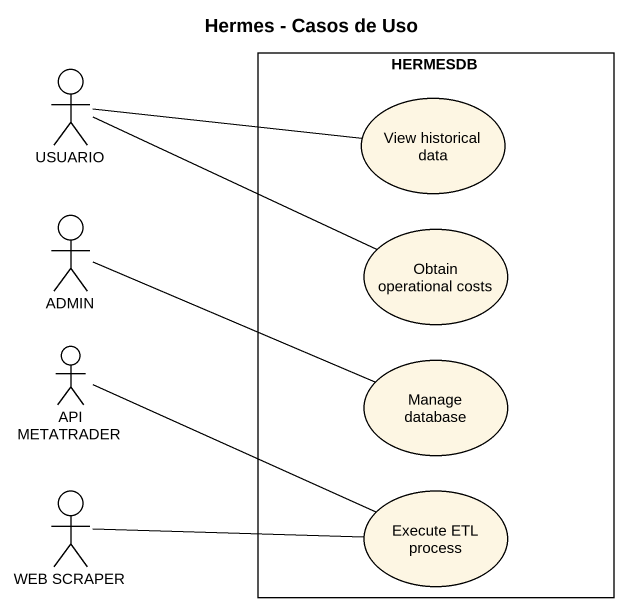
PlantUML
@startuml
title Hermes - Casos de Uso
actor USUARIO
rectangle HERMESDB {
  usecase "View historical data" as View_historical_data
  usecase "Obtain operational costs" as Obtain_operational_costs
  usecase "Manage database" as Manage_database
  usecase "Execute ETL process" as Execute_ETL_process
}
actor ADMIN
actor "API METATRADER" as API_METATRADER
actor "WEB SCRAPER" as WEB_SCRAPER
USUARIO -right- View_historical_data
USUARIO -right- Obtain_operational_costs
ADMIN -right- Manage_database
API_METATRADER -right- Execute_ETL_process
WEB_SCRAPER -right- Execute_ETL_process
@enduml
